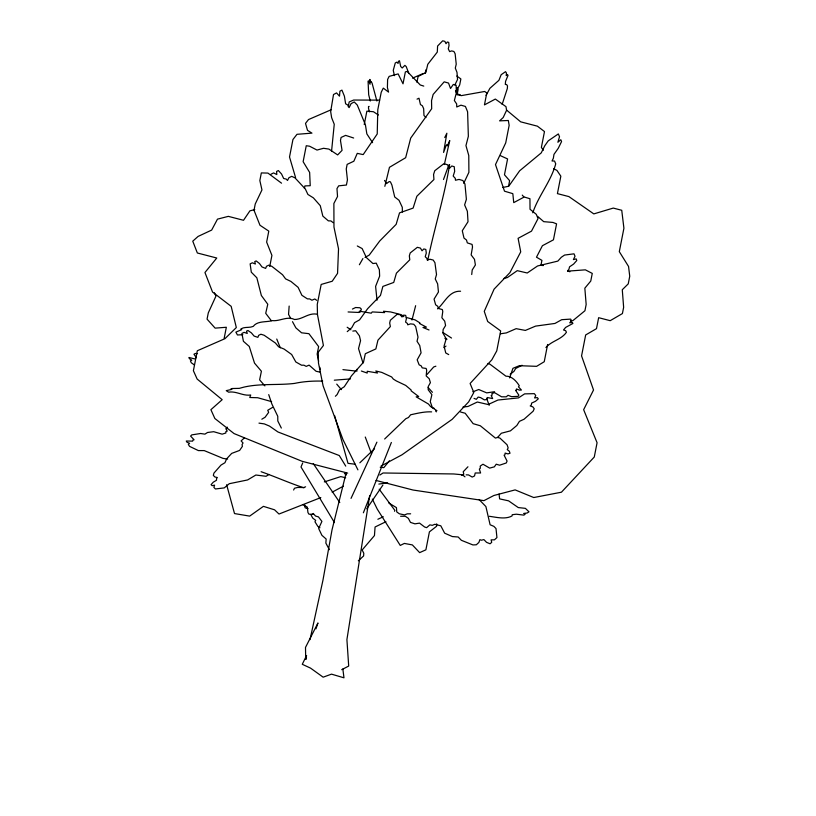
<?xml version="1.0" encoding="UTF-8"?>
<svg xmlns="http://www.w3.org/2000/svg" width="816" height="816" viewBox="0 0 816 816"><rect width="100%" height="100%" fill="white"/><g stroke="black" fill="none" stroke-linecap="round" stroke-linejoin="round"><path stroke-width="1.22" d="M436.672 523.841L436.58 526.279L429.41 531.869L425.891 549.821L419.648 552.626L412.355 544.915L404.348 543.425L400.258 545.435L377.288 509.174L372.31 499.066M304.623 504.818L305.133 507.817L308.081 508.613M289.16 306.061L288.548 314.415L290.802 318.556M331.551 151.307L334.254 124.267L331.633 117.677L330.674 111.598L333.509 94.534L336.569 92.922L339.487 96.176L339.925 91.168L341.935 90.117L344.413 96.196L345.617 103.795L348.095 105.193L349.105 107.651L351.125 103.612L354.256 101.969L357.275 105.05L365.405 124.777L366.843 133.885L372.586 142.678M471.719 274.523L472.219 269.974L475.391 264.976L474.484 259.325L471.148 254.918L472.515 246.993L472.097 244.423L467.323 242.882L466.477 240.016L463.988 238.068L462.284 230.744L468.017 221.728L467.364 211.283L464.62 204.898L466.385 199.288L464.947 184.018L462.896 180.54L459.02 179.418L455.461 180.244L455.287 178.347L453.186 176.062L454.665 171.391L454.237 166.699L451.758 165.985L449.504 168.3L447.617 164.791L443.833 163.71L434.744 170.748L433.561 174.481L433.939 179.52L416.854 196.248L413.12 208.09L399.524 212.884L396.148 224.359L379.705 241.016L369.22 255.112L365.017 257.407M502.156 104.397L507.338 88.505L507.501 85.894L506.583 84.507L505.308 84.436L505.573 81.325L508.021 75.388L507.44 74.501L506.226 75.623L506.45 73.022L505.543 71.665L501.167 74.705L498.923 80.305L489.906 88.301L486.071 95.39M369.699 495.485L346.912 639.601L348.697 666.06L341.71 669.681M224.186 338.242L226.338 327.267L215.128 328.134L207.06 319.138L208.294 312.885L215.944 296.137L214.414 292.791M269.739 266.485L271.922 255.398L266.638 242.087L268.79 231.122L259.967 225.247L254.011 210.253L255.245 203.99L261.956 189.914L259.845 180.56L261.334 172.921L267.923 173.084L281.54 183.182M304.429 188.404L304.919 185.915L310.233 185.711L309.641 172.431L303.134 161.69L306.255 145.727L309.58 146.217L317.006 150.062L323.524 148.288L328.879 149.083L337.651 154.918L342.057 150.358L340.476 140.505L341.078 137.465L345.607 135.374L353.654 138.016M348.238 106.733L349.177 101.969L353.624 100.042L379.593 100.123M364.242 124.573L366.863 111.17L373.453 111.731L378.369 114.995M425.167 73.46L425.87 69.87M457.133 94.544L458.113 89.556L457.144 87.547M427.747 260.294C434.347 228.174 444.332 196.993 449.616 164.577L448.718 165.271L443.496 179.52M508.521 186.272L509.623 180.662L504.472 174.777L507.583 158.936L500.534 155.713M547.628 344.474L544.241 361.723L536.612 366.333L519.333 365.701L512.938 368.332L509.623 377.9M415.64 305.684L411.988 320.015M416.884 82.192L418.129 76.459L425.84 72.573L427.778 64.301L437.294 52.081L437.6 46.022L442.69 40.8L444.883 41.381L446.026 43.697L447.28 42.014L448.708 42.391L449.035 45.584L448.27 48.858L449.636 51.622L451.666 50.898L453.91 51.49L455.144 53.785L456.226 64.189L455.308 68.105L456.991 72.359L457.531 79.489L454.92 84.854M315.986 628.84L317.965 622.965L305.5 647.425L305.704 659.399L306.51 655.697M310.009 639.632L322.932 580.329L332.02 529.87L346.219 472.556M384.836 186.323L389.467 167.311L405.644 157.723L410.703 138.088L431.674 108.742L431.542 100.643L433.143 94.442L444.179 81.835L448.535 83.079L450.524 88.485L453.298 84.446L456.144 85.262L456.358 92.789L454.359 100.541L456.664 103.938L456.746 106.988L460.969 105.172L465.416 106.447L467.599 111.792L468.353 136.292L465.956 145.585L468.772 155.54L468.894 172.329L463.723 183.304M444.343 164.536L449.749 140.576L447.372 145.84L446.903 144.565L446.026 145.809L443.578 152.439L446.872 133.232L444.751 137.516M226.562 428.9L227.154 427.074M305.704 659.399L306.5 657.053M363.375 512.795L391.364 442.466M302.685 462.978L301.002 466.987L334.478 522.597M351.033 498.382L376.9 442.15M359.917 312.375L361.396 309.182L359.927 307.765L355.603 307.52L352.43 309.07M306.581 655.513L302.277 664.295L310.539 668.12L323.146 677.178L331.5 674.149L343.975 677.81L342.853 669.028M293.617 490.018L294.494 488.233L297.687 487.438L304.47 487.57M394.505 511.275L394.913 510.439L379.185 489.212M532.787 212.782C538.499 195.595 550.963 181.519 555.727 163.843L554.523 161.007L552.024 160.987L553.36 158.263L553.972 154.377L558.266 148.288L561.571 141.556L560.806 139.74L557.879 142.249L559.521 136.711L558.338 133.936L548.25 140.842L544.813 145.707L541.222 152.918L519.619 170.819L508.745 186.232L502.758 187.496M455.716 92.086L459.694 84.915L460.867 78.928L456.807 76.031M359.387 264.741L362.916 258.56M195.718 358.102L195.157 358.999L188.894 357.479L189.465 358.744L191.821 360.193L190.414 360.845L191.281 362.773L194.31 364.885M366.69 508.837L382.928 485.03M389.405 460.805L383.816 467.65L380.236 467.221M437.59 308.887C444.842 302.399 449.167 290.669 460.581 291.23M426.952 374.544L433.724 366.945L435.877 366.2M497.566 437.458L501.34 433.245L510.439 430.858L516.844 425.483L519.425 421.362L524.056 419.23L533.144 411.193L534.235 408.755L532.766 406.817L530.206 405.95L531.338 404.95L531.624 403.084L535.49 401.309L538.295 398.851L537.346 397.616L534.572 397.943L535.775 395.546L534.337 393.659L524.617 393.873L518.476 397.902L497.944 400.034L488.162 404.522L477.34 402.023L467.986 406.47L462.958 407.051M545.924 347.534C551.443 340.935 561.418 339.64 566.447 332.265L565.631 330.643L563.53 329.99L565.621 327.43L572.883 323.483L572.363 322.442L569.731 322.84L571.486 320.698L570.68 319.107L561.714 319.688L554.982 323.442L535.571 326.114L525.371 330.419L516.151 328.664L506.359 332.908L500.392 333.795M467.935 466.783L463.202 471.77L463.814 474.147L461.55 475.187M335.376 396.27L337.11 394.587L339.466 389.844L344.26 386.753L351.584 375.686L363.497 362.202L365.313 353.736L375.87 348.922L377.941 340.17L390.374 326.563L389.671 323.034L390.323 320.27L397.086 314.344L400.217 314.721L402.002 316.996L403.645 315.129L405.685 315.374L406.399 318.648L405.583 322.106L407.439 323.493L407.725 324.819L410.53 323.87L413.732 324.248L415.66 326.502L418.006 337.151L417.027 341.292L419.74 345.525L421.076 352.838L417.18 359.815L419.118 364.813L421.28 365.935L422.178 367.863L426.146 368.455L426.676 370.229L426.207 375.972L429.226 378.746L430.399 382.643L428.237 386.519L428.196 389.783L431.888 394.669L430.256 401.584L432.368 407.663L434.418 408.449M359.836 462.805L374.544 448.698M384.652 439.008L405.797 418.73L408.469 417.506L410.621 414.783C417.394 413.314 424.636 411.488 431.633 411.876M358.336 560.796L363.589 555.971L363.793 553.268L362.161 549.984L374.452 535.582L375.074 526.993L385.927 521.72M347.249 331.633L351.869 327.553L354.552 322.667L359.56 319.872L367.639 308.693L380.47 295.423L382.877 286.426L393.73 282.438L396.423 273.156L409.775 259.814L409.336 255.898L410.183 252.97L417.333 247.319L420.424 248.095L422.035 250.777L423.8 248.941L425.819 249.451L426.289 253.093L425.228 256.754L426.982 258.488L427.176 259.957L430.032 259.253L433.194 260.049L434.938 262.711L436.519 274.574L435.244 278.97L437.641 283.886L438.447 291.995L434.061 299.125L435.632 304.796L437.702 306.265L438.467 308.468L442.364 309.58L442.772 311.579L441.884 317.761L444.7 321.137L445.587 325.513L443.159 329.47L442.874 333.01L446.199 338.762L444.077 346.086L445.74 352.951L448.718 354.593M510.163 374.269L513.896 371.443L515.712 368.465L522.056 365.262M443.935 347.585L445.985 346.076M244.157 438.08L241.118 440.915L243.035 442.976L242.036 444.638L242.444 446.291L239.629 450.412L231.703 453.39L226.675 458.796L224.93 462.733L221.024 465.059L213.945 473.096L213.313 475.391L214.945 477.003L217.393 477.554L216.505 478.543L216.526 480.257L213.272 482.195L211.089 484.663L212.119 485.683L214.598 485.143L213.863 487.397L215.455 488.968L224.257 487.897L229.255 483.715L247.615 479.941L255.857 475.024L266.067 476.289L269.015 474.473M417.037 99.134L418.996 98.216L420.444 104.54L422.372 105.794L423.657 108.661L423.973 115.464L425.952 117.565M379.848 475.045L383.041 472.984L453.716 473.963L462.458 474.79L464.967 476.84M272.513 407.429L267.74 410.285L268.658 412.355L265.078 417.272L261.824 419.21M313.589 513.468L311.029 514.978L312.773 518.14L315.68 520.343L314.966 521.791L317.903 526.473L319.923 527.728M332.173 492.17L343.352 486.183M381.072 465.997L402.013 454.787L452.186 419.312L468.629 401.911L473.81 392.506L470.108 383.479L491.844 359.795L496.76 350.87L500.677 330.929L487.682 321.504L484.265 311.345L494.088 289.15L509.939 272.605L520.72 251.869L518.099 238.323L531.502 231.142L538.03 218.606L536.285 214.322L530.023 209.263L529.941 198.716L524.209 197.013L513.743 202.623L512.825 193.647L504.502 191.189L495.496 164.587L505.716 142.882L509.153 125.368L508.327 120.493L499.606 120.86L503.186 117.555L506.593 110.252L505.981 106.661L495.343 99.062L484.449 104.897L486.785 92.973L484.694 91.474L461.326 95.625L456.827 94.636M270.871 174.277L273.605 172.921L276.808 174.563L276.583 171.442L278.368 170.554L281.53 173.981L283.672 178.51L286.222 179.071L287.507 180.469L288.915 177.735L291.71 176.348L294.994 177.878L305.347 189.026L307.907 194.453L313.385 197.87L320.28 205.683L322.84 216.107L328.348 220.85L330.919 220.932L333.163 222.676M377.859 519.251L383.296 516.763M331.061 109.803L308.489 119.564L305.51 123.4L307.51 130.356L311.936 133.13L296.993 134.314L292.944 139.505L289.517 157.009L295.606 177.664M412.498 78.142L423.269 73.481M305.612 486.785L303.481 487.672C289.19 482.96 275.431 476.748 261.11 471.709M472.882 391.823L478.727 389.518L486.693 392.873L494.567 391.711M320.821 497.587L279.001 514.039L274.564 509.816L263.415 506.348L249.665 516.11L234.518 513.57L226.624 484.724M324.34 481.909L340.782 476.595L345.668 477.778M369.118 106.406L368.526 106.58L368.516 108.385L369.393 111.884M254.765 209.6L249.91 210.844L243.515 220.289L228.337 216.362L217.484 219.137L211.66 230.081L198.074 236.436L192.76 241.169L197.35 252.991L216.77 258.019L204.949 272.513L212.537 292.046L231.173 306.337L236.324 327.553L224.941 338.681L197.309 350.758L193.392 370.709L197.146 379.052L222.176 399.687L210.895 409.693L214.853 418.496L234.049 433.571L302.144 461.315L347.687 473.107M503.839 278.46L507.358 277.562L517.262 270.657L527.238 272.993L537.571 265.965L557.838 261.11L561.306 257.275L564.57 255.061L574.005 253.827L575.025 256.244L573.393 259.6L576.147 258.886L576.81 260.467L573.628 264.058L569.548 266.832L568.895 269.382L567.61 270.841L569.905 271.769M227.215 428.329L225.818 428.645L227.215 431.103L225.848 431.654L225.859 432.99L222.146 434.163L213.71 431.695L207.539 432.48L204.918 434.143L200.552 433.5L191.76 434.897L190.607 436.081L194.086 439.814L192.994 439.977L192.607 441.13L186.262 441.017L187.037 442.292L189.587 443.312L188.333 444.414L189.526 446.352L198.38 450.585L204.235 450.595L223.054 458.398L227.654 459.071M242.821 334.693L237.466 334.988L235.875 332.143L241.72 329.613L240.904 328.95C244.586 326.471 249.319 328.185 253.276 326.359C257.53 320.637 266.23 322.432 272.309 320.617C279.745 321.514 287.293 315.782 294.545 319.515C302.583 319.413 308.428 312.763 316.618 314.119M378.838 484.072L387.641 482.817M352.808 331.082L355.674 330.745L359.397 335.794L360.56 340.67L358.53 348.595L362.998 363.049M570.486 320.77L572.781 320.719L584.939 310.743L586.163 304.48L584.837 288.181L590.764 281.051L592.263 273.411L585.368 269.841L567.528 271.157M322.687 381.123C313.344 380.858 303.766 381.429 294.647 383.398C277.97 385.417 260.579 383.296 243.994 387.1L239.302 388.365L232.244 388.508L230.816 389.018L231.856 389.375L226.236 390.65L228.653 392.17C236.385 390.874 242.882 396.199 250.716 395.005L249.767 397.494L257.693 397.729L271.616 401.635M410.632 513.815L407.266 513.835L404.522 514.916L399.34 513.784L396.76 511.918L396.443 507.613L388.855 503.044M400.605 516.253L405.328 516.283L408.337 518.313L410.479 522.393L414.916 523.841L419.567 523.127L424.606 527.003L426.615 527.666L429.879 524.872L432.296 525.331L434.816 524.3L440.803 525.81L444.649 533.174L452.39 536.571L458.184 536.999L461.377 540.304L472.923 544.935L476.33 544.772L478.87 542.456L479.89 539.641L481.328 540.223L483.898 539.59L486.56 542.354L490.1 543.782L491.722 542.303L491.099 539.866L494.445 539.835L496.934 537.571L496.016 528.574L493.874 526.361L490.11 524.77L485.897 506.563L479.135 499.576M342.934 369.648L355.674 371.035M466.16 474.851L468.527 474.922L472.229 477.074L474.524 475.952L475.228 472.984L480.604 472.984L479.339 469.088L480.338 468.211L480.216 466.099L482.98 464.222L489.661 468.109L494.343 466.844L496.23 464.212L499.627 465.202L506.277 462.968L507.073 461.091L504.094 455.175L504.92 454.9L505.124 453.084L507.96 453.91L510.01 453.237L509.306 451.228L507.266 449.606L508.144 447.862L507.073 444.781L499.922 438.09L497.658 437.427L495.414 438.09L480.318 425.768L473.147 423.667L465.171 413.243L460.591 412.009M350.482 378.92L334.305 380.185M348.085 311.957L358.795 312.457L359.448 311.171L371.29 313.201L372.198 311.926L384.693 312.61L383.5 311.253L390.568 311.936L401.115 314.65L402.553 315.557L402.196 316.057L403.859 316.618M543.405 265.557L540.937 265.353L541.916 260.365L536.489 257.193L542.405 245.708L553.442 239.833L556.573 223.87L552.942 222.442L543.711 221.656L537.662 216.403M197.533 353.665L195.31 353.471L193.973 354.226L196.177 357.53M355.164 464.212L348.004 463.355L334.682 415.772M258.988 423.127L264.313 423.902L269.484 426.085L277.97 431.98L339.283 455.542L345.739 466.12M406.348 317.465L415.13 319.913L419.893 322.881L419.465 323.483L426.421 327.124L422.994 327.491L429.032 329.99M320.433 372.218L316.088 371.27L309.101 365.119L306.214 366.374L303.889 365.18L301.583 365.221L295.82 361.967L291.659 354.501L284.111 349.085L278.603 346.8L275.339 342.955L264.098 335.233L260.896 334.234L258.652 335.335L257.876 337.355L254.102 336.07L251.379 332.867L247.942 330.48L246.503 331.184L247.268 333.448L244.106 332.357L241.913 333.438L243.413 341.292L249.257 346.443L254.521 363.12L261.406 371.239L259.621 379.848L264.884 385.886M489.355 516.293C496.607 517.283 505.349 519.619 512.04 515.947L512.254 514.712L516.314 514.202L523.872 515.12L525.086 514.335L523.729 513.437L527.126 513.019L528.992 511.816L525.392 508.358L518.262 507.562L508.582 500.84L499.627 498.882L499.045 494.047M376.043 480.451L413.049 490.028L483.939 500.647L493.904 495.485L515.131 489.896L533.766 497.536L561.439 492.201L594.272 457.021L597.077 442.741L583.644 409.693L593.528 389.997L581.563 355.898L585.664 334.958L596.496 328.654L598.648 317.689L610.205 320.678L622.414 313.568L623.638 307.316L622.282 289.731L628.238 283.876L629.738 276.247L628.555 266.475L619.313 251.665L623.914 228.235L621.741 210.283L613.265 208.08L593.813 213.904L568.895 196.595L557.42 193.627L560.837 176.174L556.951 170.422L553.636 168.677M423.779 86.098L420.281 84.997L407.143 71.39L405.368 71.89L403.022 83.813L398.137 73.899L389.13 76.398L387.61 79.448L387.406 87.577L388.569 92.106L383.285 88.118L381.225 92.249L377.788 109.752L377.227 133.967L363.191 154.601L357.265 153.367L353.848 161.221L347.147 164.373L346.249 168.983L347.432 179.857L346.412 185.028L338.66 185.854L336.977 188.608L337.528 196.513L333.877 203.49L333.968 227.042L338.528 248.87L337.559 273.36L332.214 281.245L321.178 284.447L317.261 304.399L317.475 314.639L323.411 345.494L318.25 352.226L318.475 363.028L323.116 385.897L342.924 439.487L357.908 469.863M361.366 371.025L367.21 373.055L367.21 371.27L377.502 373.014L375.799 370.974L381.786 372.402L391.66 376.961L393.302 379.063L396.413 380.99L405.705 385.417L411.131 389.987L411.131 390.844L418.679 396.525L416.16 396.841L428.441 404.022L430.481 406.46L436.917 410.662L435.53 410.836L436.336 411.866M444.883 338.365L447.015 339.211M487.937 363.436L490.049 364.273L505.93 376.186C511.642 375.901 516.579 381.296 519.282 385.764L518.486 386.866L521.434 390.038L519.394 390.119L516.487 388.957L516.375 390.242L515.549 390.272L518.854 395.148L518.14 396.352L511.53 396.668L508.042 395.281L506.267 396.821L501.585 396.811L494.639 392.68L491.936 393.496L492.16 395.056L491.191 395.495L492.66 398.565L487.223 397.514L486.662 399.524L484.398 399.881L480.542 397.596L478.145 397.076L476.36 399.299L474.035 398.381M302.95 504.767L307.275 507.052L307.958 512.581L308.999 514.213L313.997 514.315L315.537 516.049L318.434 516.875L321.922 521.404L318.648 528.503L321.902 535.316L326.155 539.039L325.859 543.099L329.348 549.678M357.306 245.973L362.141 248.564L366.415 257.611L372.912 263.527L376.237 263.15L379.369 269.79L379.634 276.134L375.605 286.385L377.012 300.206M344.383 473.515L346.535 474.892M443.108 332.622L451.523 338.048M347.167 327.257L350.931 329.807M316.669 300.308L314.803 298.972L311.926 300.227L309.692 298.911L307.428 298.891L301.9 295.31L298.115 287.344L290.914 281.428L285.6 278.878L282.56 274.747L271.84 266.322L268.729 265.19L266.485 266.291L265.649 268.403L261.997 266.954L259.457 263.507L256.173 260.916L254.735 261.62L255.398 264.017L252.338 262.793L250.145 263.874L251.308 272.197L256.846 277.787L261.355 295.514L267.781 304.246L265.71 313.293L271.33 320.719M506.603 110.119L520.679 121.839L537.407 126.174L544.486 131.56L541.385 147.4L543.323 150.277M455.501 90.872L456.96 92.096L457.501 94.013L460.265 94.86M428.155 387.559L432.439 392.302M522.26 195.106L523.801 196.87M336.733 384.132L341.384 389.63M313.262 463.61L339.782 502.513M384.571 180.428L386.478 183.651L389.232 181.56L390.425 181.856L391.904 185.038L394.709 196.982L399.024 200.297L402.288 207.284L402.39 212.007M292.495 321.667L295.871 327.869L301.573 332.806L308.917 333.683L318.628 346.586L317.159 354.073L318.617 361.294M276.746 339.038L280.296 347.81M408.867 73.552L406.205 66.575L404.889 65.372L402.206 67.993L400.697 66.473L399.473 60.751L398.473 61.282L398.065 63.434L396.811 62.159L395.281 62.954L393.251 70.36L394.454 75.653M365.272 437.029L371.474 453.563M486.734 398.575L489.172 405.328M268.729 394.618L271.85 403.971L277.766 416.293L277.797 420.964L281.336 428.053M376.88 100.98L372.096 83.191L371.29 81.824L370.984 82.324L369.872 79.438L370.066 84.232L368.414 80.815L368.077 81.223L368.679 94.727L370.27 101.031M319.831 367.322L320.321 369.73M356.684 369.403L356.888 371.229"/></g></svg>
